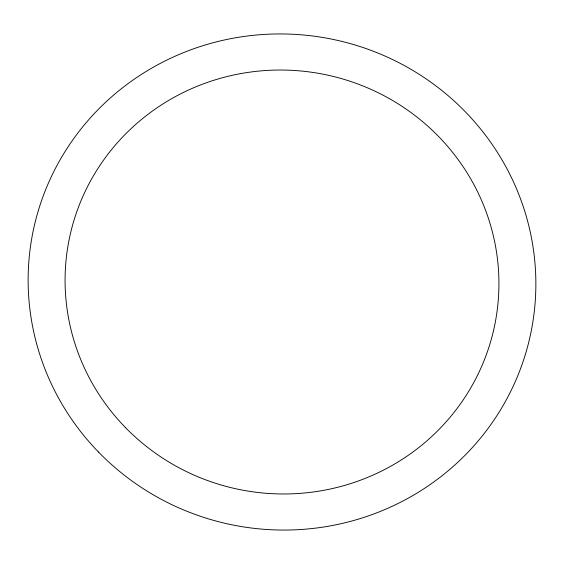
<?xml version="1.0" encoding="UTF-8"?>
<svg xmlns="http://www.w3.org/2000/svg" width="564" height="564" viewBox="0 0 564 564"><rect width="100%" height="100%" fill="white"/><g stroke="black" fill="none" stroke-linecap="round" stroke-linejoin="round"><path stroke-width="0.85" d="M98.517 452.053A254.019 247.899 9.2 0 0 525.683 353.374A254.019 247.899 9.2 0 0 221.8 40.573A254.019 247.899 9.2 0 0 98.517 452.053M125.215 427.308A217.055 211.831 9.2 0 0 490.229 342.99A217.055 211.831 9.2 0 0 230.556 75.703A217.055 211.831 9.2 0 0 125.215 427.308"/></g></svg>
